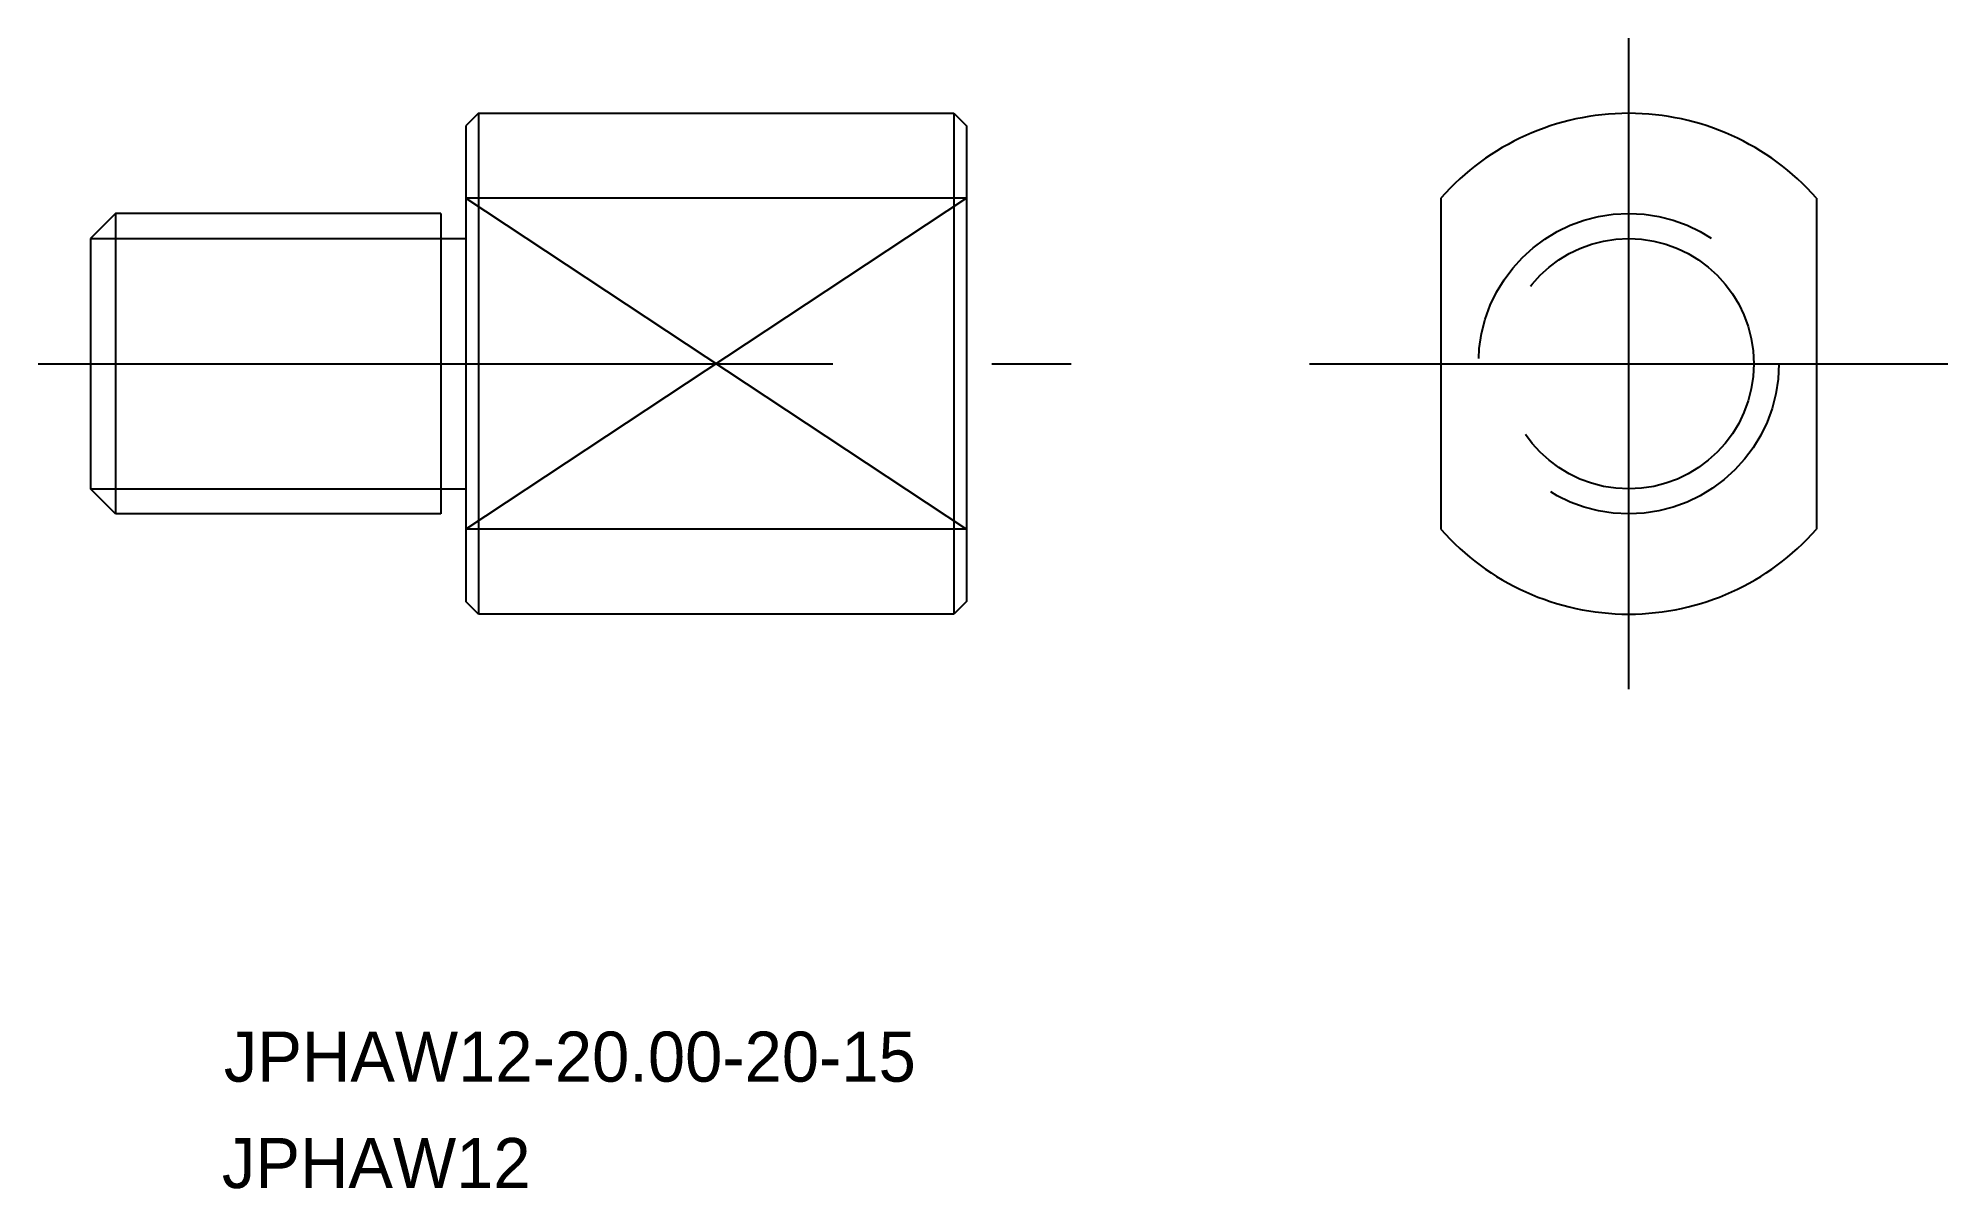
# Model space of a CAD drawing. Extents: x 381.3 to 457.6, y 642.4 to 688.3.
import ezdxf

# ---------------------------------------------------------------- set-up
doc = ezdxf.new("R2010")
doc.units = 0
doc.linetypes.add('CENTER', pattern=[50.8, 31.75, -6.35, 6.35, -6.35])
doc.linetypes.add('DASHED', pattern=[19.05, 12.7, -6.35])
doc.layers.get('0').update_dxf_attribs({"linetype": 'CONTINUOUS'})
doc.layers.add('CENTER', color=1, linetype='CENTER')

msp = doc.modelspace()

# ---------------------------------------------------------------- linework, layer by layer
at = {"color": 7, "linetype": 'CONTINUOUS'}
for p, q in [((398.854, 685.317), (398.354, 684.817)), ((398.854, 685.317), (417.854, 685.317)), ((398.854, 685.317), (398.854, 665.317)), ((417.854, 685.317), (418.354, 684.817)), ((417.854, 685.317), (417.854, 665.317)), ((398.354, 684.817), (398.354, 665.817)), ((418.354, 684.817), (418.354, 665.817)), ((418.354, 681.932), (398.354, 681.932)), ((437.313, 681.932), (437.313, 668.703)), ((452.313, 681.932), (452.313, 668.703)), ((384.354, 681.317), (383.354, 680.317)), ((397.354, 681.317), (384.354, 681.317)), ((384.354, 681.317), (384.354, 669.317)), ((397.354, 681.317), (397.354, 669.317)), ((383.354, 680.317), (383.354, 670.317)), ((397.354, 680.317), (398.354, 680.317)), ((384.354, 669.317), (383.354, 670.317)), ((397.354, 670.317), (398.354, 670.317)), ((397.354, 669.317), (384.354, 669.317)), ((418.354, 668.703), (398.354, 668.703)), ((398.854, 665.317), (398.354, 665.817)), ((418.354, 665.817), (417.854, 665.317)), ((417.854, 665.317), (398.854, 665.317))]:
    msp.add_line(p, q, dxfattribs=at)
at = {"color": 3, "linetype": 'CONTINUOUS'}
for p, q in [((398.354, 681.932), (418.354, 668.703)), ((418.354, 681.932), (398.354, 668.703)), ((383.354, 680.317), (397.354, 680.317)), ((383.354, 670.317), (397.354, 670.317))]:
    msp.add_line(p, q, dxfattribs=at)
at = {"color": 3, "linetype": 'DASHED'}
for radius in [6, 5]:
    msp.add_circle((444.813, 675.317), radius, dxfattribs=at)
at = {"color": 7, "linetype": 'CONTINUOUS'}
for start, end in [(41.40962, 138.59038), (221.40962, 318.59038)]:
    msp.add_arc((444.813, 675.317), 10, start, end, dxfattribs=at)
at = {"layer": 'CENTER', "color": 1, "linetype": 'CENTER'}
for p, q in [((444.813, 662.317), (444.813, 688.317)), ((381.26, 675.317), (422.53, 675.317)), ((432.061, 675.317), (457.565, 675.317))]:
    msp.add_line(p, q, dxfattribs=at)

# ---------------------------------------------------------------- texts
at = {"color": 7, "linetype": 'CONTINUOUS'}
for s, p in [('JPHAW12-20.00-20-15', (388.679, 646.642)), ('JPHAW12', (388.601, 642.392))]:
    msp.add_text(s, height=2, dxfattribs=at).set_placement(p)

doc.saveas('drawing.dxf')
